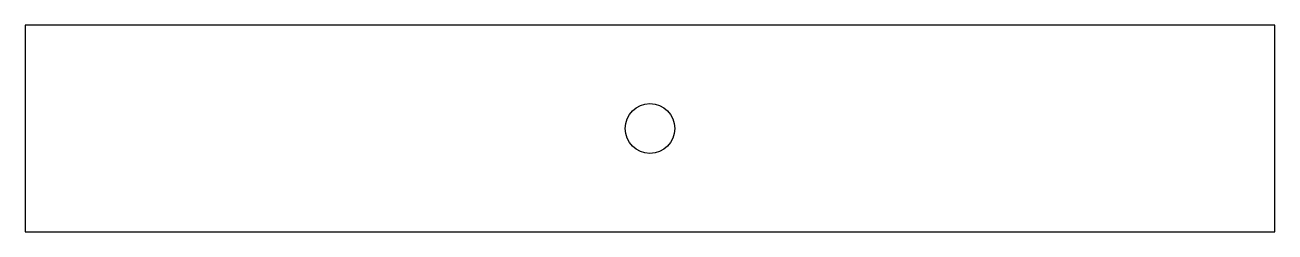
# Model space of a CAD drawing. Header units: millimetres. Extents: x 0 to 302, y 0 to 50.
import ezdxf

# ---------------------------------------------------------------- set-up
doc = ezdxf.new("R2010")
doc.units = ezdxf.units.MM

msp = doc.modelspace()

# ---------------------------------------------------------------- linework, layer by layer
at = {"layer": 'Hole', "color": 6, "linetype": 'Continuous'}
msp.add_circle((151.05, 25), 6, dxfattribs=at)
at = {"layer": 'OuterContour', "color": 3}
msp.add_lwpolyline([(0, 0), (302.1, 0), (302.1, 50), (0, 50)], close=True, dxfattribs=at)

doc.saveas('drawing.dxf')
